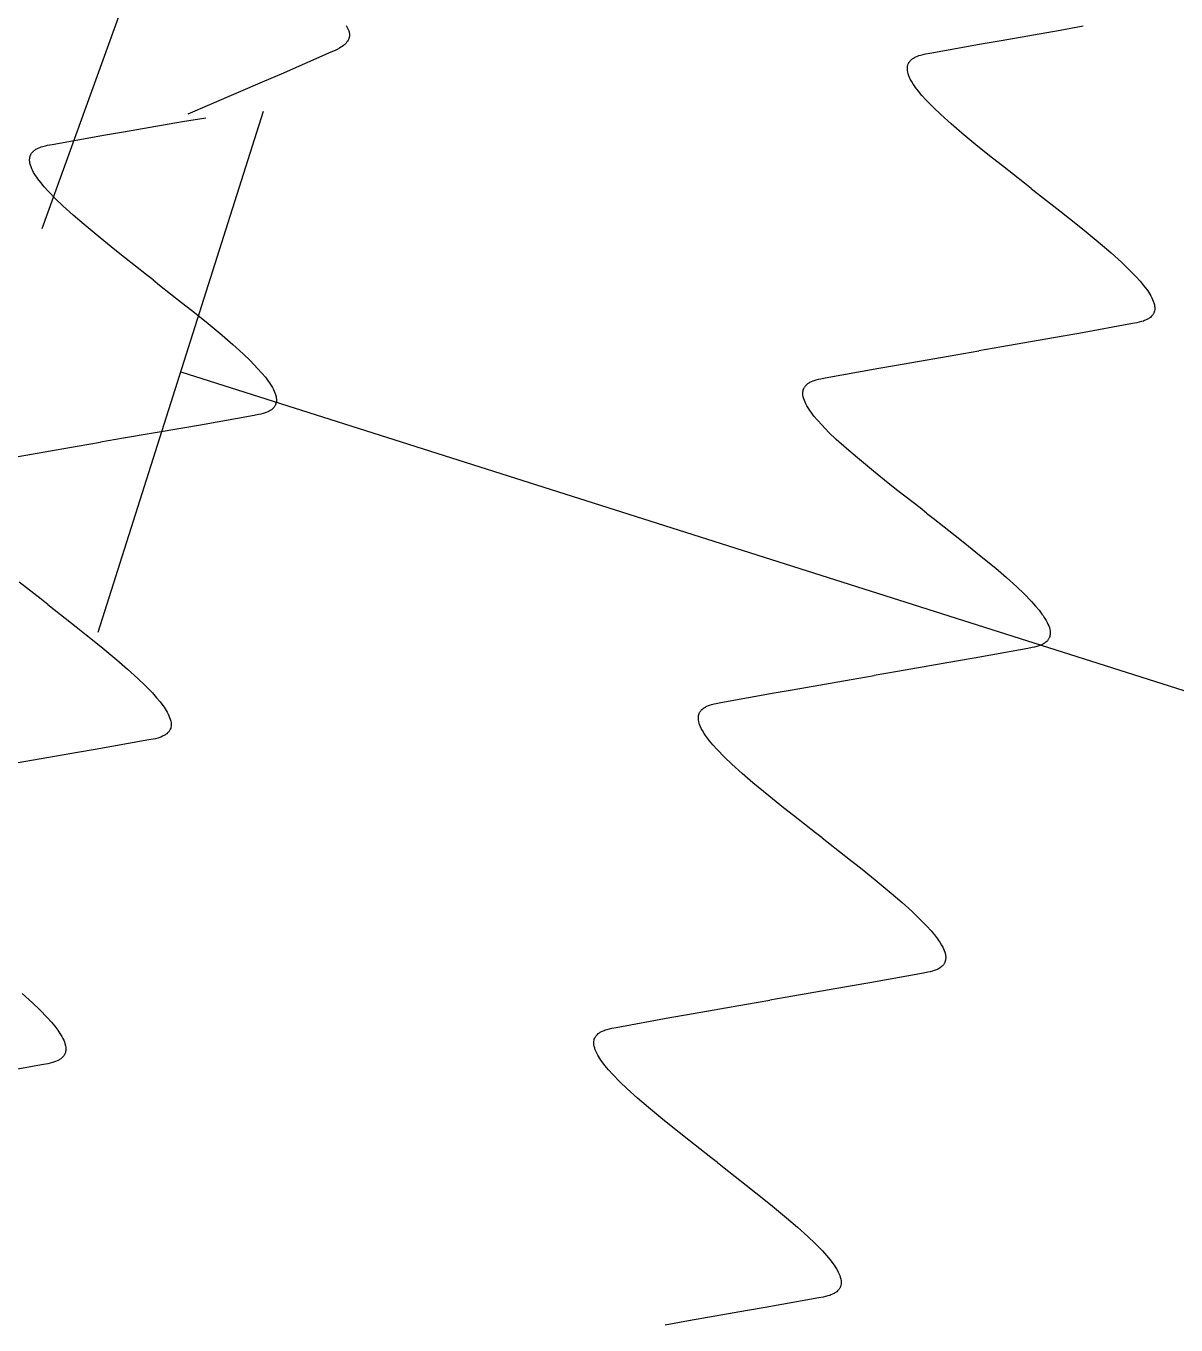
# Model space of a CAD drawing. Extents: x 10098 to 11902, y 8648 to 10202.
# Drawn here: x 11268.77 to 11270.874, y 9094.042 to 9096.418 of the extents above; entities that cross this region are included whole.
import ezdxf

# ---------------------------------------------------------------- set-up
doc = ezdxf.new("R2010")
doc.units = 0
doc.layers.add('49_Проекты', color=7, linetype='Continuous')

msp = doc.modelspace()

# ---------------------------------------------------------------- linework, layer by layer
at = {"layer": '49_Проекты', "color": 8, "linetype": 'Continuous', "lineweight": 30}
for p, q in [((11270.0002, 9099.369), (11268.7989, 9096.0464)), ((11269.3557, 9096.4187), (11269.3575, 9096.4159)), ((11269.3575, 9096.4159), (11269.3593, 9096.4124)), ((11269.3593, 9096.4124), (11269.3603, 9096.4101)), ((11269.3603, 9096.4101), (11269.3608, 9096.4086)), ((11269.3608, 9096.4086), (11269.3613, 9096.4071)), ((11269.3613, 9096.4071), (11269.3616, 9096.4054)), ((11270.5543, 9096.3914), (11270.6625, 9096.4103)), ((11270.6625, 9096.4103), (11270.7048, 9096.4177)), ((11269.3522, 9096.383), (11269.3511, 9096.3821)), ((11269.3534, 9096.384), (11269.3522, 9096.383)), ((11269.3547, 9096.3852), (11269.3534, 9096.384)), ((11269.3557, 9096.3863), (11269.3547, 9096.3852)), ((11269.3565, 9096.3872), (11269.3557, 9096.3863)), ((11269.3574, 9096.3884), (11269.3565, 9096.3872)), ((11269.3587, 9096.3901), (11269.3574, 9096.3884)), ((11269.3595, 9096.3916), (11269.3587, 9096.3901)), ((11269.3602, 9096.393), (11269.3595, 9096.3916)), ((11269.3607, 9096.3941), (11269.3602, 9096.393)), ((11269.3611, 9096.3952), (11269.3607, 9096.3941)), ((11269.3614, 9096.3962), (11269.3611, 9096.3952)), ((11269.3617, 9096.3974), (11269.3614, 9096.3962)), ((11269.3616, 9096.4054), (11269.3619, 9096.4041)), ((11269.3618, 9096.3982), (11269.3617, 9096.3974)), ((11269.362, 9096.4002), (11269.3618, 9096.3982)), ((11269.3619, 9096.4041), (11269.362, 9096.402)), ((11269.362, 9096.402), (11269.362, 9096.4002)), ((11270.4238, 9096.368), (11270.5218, 9096.3859)), ((11270.5218, 9096.3859), (11270.5543, 9096.3914)), ((11269.3281, 9096.3697), (11269.2369, 9096.3297)), ((11269.3356, 9096.373), (11269.3281, 9096.3697)), ((11269.3394, 9096.3749), (11269.3356, 9096.373)), ((11269.3435, 9096.377), (11269.3394, 9096.3749)), ((11269.3465, 9096.3789), (11269.3435, 9096.377)), ((11269.3484, 9096.3801), (11269.3465, 9096.3789)), ((11269.3511, 9096.3821), (11269.3484, 9096.3801)), ((11270.3944, 9096.3591), (11270.3959, 9096.36)), ((11270.3959, 9096.36), (11270.3973, 9096.3607)), ((11270.3973, 9096.3607), (11270.3986, 9096.3614)), ((11270.3986, 9096.3614), (11270.4016, 9096.3626)), ((11270.4016, 9096.3626), (11270.4037, 9096.3634)), ((11270.4037, 9096.3634), (11270.4071, 9096.3645)), ((11270.4071, 9096.3645), (11270.4116, 9096.3657)), ((11270.4116, 9096.3657), (11270.4158, 9096.3665)), ((11270.4158, 9096.3665), (11270.4238, 9096.368)), ((11270.3829, 9096.3411), (11270.383, 9096.3425)), ((11270.3829, 9096.3394), (11270.3829, 9096.3411)), ((11270.3829, 9096.3378), (11270.3829, 9096.3394)), ((11270.3832, 9096.3362), (11270.3829, 9096.3378)), ((11270.383, 9096.3425), (11270.3833, 9096.3445)), ((11270.3836, 9096.3337), (11270.3832, 9096.3362)), ((11270.3833, 9096.3445), (11270.3838, 9096.3463)), ((11270.3838, 9096.3463), (11270.3844, 9096.3482)), ((11270.3844, 9096.3482), (11270.3847, 9096.3489)), ((11270.3847, 9096.3489), (11270.3853, 9096.35)), ((11270.3853, 9096.35), (11270.3858, 9096.3509)), ((11270.3858, 9096.3509), (11270.3865, 9096.3519)), ((11270.3865, 9096.3519), (11270.3872, 9096.3529)), ((11270.3872, 9096.3529), (11270.3882, 9096.3541)), ((11270.3882, 9096.3541), (11270.3894, 9096.3553)), ((11270.3894, 9096.3553), (11270.391, 9096.3567)), ((11270.391, 9096.3567), (11270.3922, 9096.3576)), ((11270.3922, 9096.3576), (11270.3931, 9096.3583)), ((11270.3931, 9096.3583), (11270.3944, 9096.3591)), ((11269.2065, 9096.3168), (11269.1057, 9096.2734)), ((11269.2369, 9096.3297), (11269.2065, 9096.3168)), ((11270.3845, 9096.3299), (11270.3836, 9096.3337)), ((11270.3856, 9096.3268), (11270.3845, 9096.3299)), ((11270.3869, 9096.3236), (11270.3856, 9096.3268)), ((11270.3883, 9096.3207), (11270.3869, 9096.3236)), ((11270.3903, 9096.317), (11270.3883, 9096.3207)), ((11270.3937, 9096.3114), (11270.3903, 9096.317)), ((11270.3958, 9096.3082), (11270.3937, 9096.3114)), ((11270.398, 9096.3052), (11270.3958, 9096.3082)), ((11270.4033, 9096.2983), (11270.398, 9096.3052)), ((11270.4096, 9096.2907), (11270.4033, 9096.2983)), ((11270.4174, 9096.2821), (11270.4096, 9096.2907)), ((11269.1057, 9096.2734), (11269.0662, 9096.2564)), ((11270.4306, 9096.2684), (11270.4174, 9096.2821)), ((11270.444, 9096.2556), (11270.4306, 9096.2684)), ((11268.902, 9095.3089), (11269.2049, 9096.262)), ((11268.9483, 9096.224), (11269.0566, 9096.2427)), ((11269.0566, 9096.2427), (11269.0989, 9096.2499)), ((11270.4629, 9096.2386), (11270.444, 9096.2556)), ((11268.8178, 9096.201), (11268.9158, 9096.2186)), ((11268.9158, 9096.2186), (11268.9483, 9096.224)), ((11270.4826, 9096.2217), (11270.4629, 9096.2386)), ((11270.5121, 9096.1973), (11270.4826, 9096.2217)), ((11268.7883, 9096.1921), (11268.7899, 9096.193)), ((11268.7899, 9096.193), (11268.7912, 9096.1937)), ((11268.7912, 9096.1937), (11268.7925, 9096.1943)), ((11268.7925, 9096.1943), (11268.7956, 9096.1956)), ((11268.7956, 9096.1956), (11268.7977, 9096.1964)), ((11268.7977, 9096.1964), (11268.8011, 9096.1975)), ((11268.8011, 9096.1975), (11268.8056, 9096.1986)), ((11268.8056, 9096.1986), (11268.8097, 9096.1995)), ((11268.8097, 9096.1995), (11268.8178, 9096.201)), ((11270.5389, 9096.1758), (11270.5121, 9096.1973)), ((11268.7768, 9096.1741), (11268.7769, 9096.1755)), ((11268.7768, 9096.1724), (11268.7768, 9096.1741)), ((11268.7768, 9096.1708), (11268.7768, 9096.1724)), ((11268.777, 9096.1692), (11268.7768, 9096.1708)), ((11268.7769, 9096.1755), (11268.7772, 9096.1775)), ((11268.7774, 9096.1667), (11268.777, 9096.1692)), ((11268.7772, 9096.1775), (11268.7777, 9096.1793)), ((11268.7777, 9096.1793), (11268.7784, 9096.1812)), ((11268.7784, 9096.1812), (11268.7787, 9096.1819)), ((11268.7787, 9096.1819), (11268.7792, 9096.183)), ((11268.7792, 9096.183), (11268.7798, 9096.1839)), ((11268.7798, 9096.1839), (11268.7804, 9096.1849)), ((11268.7804, 9096.1849), (11268.7811, 9096.1859)), ((11268.7811, 9096.1859), (11268.7821, 9096.1871)), ((11268.7821, 9096.1871), (11268.7833, 9096.1883)), ((11268.7833, 9096.1883), (11268.7849, 9096.1897)), ((11268.7849, 9096.1897), (11268.7861, 9096.1906)), ((11268.7861, 9096.1906), (11268.7871, 9096.1913)), ((11268.7871, 9096.1913), (11268.7883, 9096.1921)), ((11270.5569, 9096.1616), (11270.5389, 9096.1758)), ((11268.7784, 9096.163), (11268.7774, 9096.1667)), ((11268.7795, 9096.1598), (11268.7784, 9096.163)), ((11268.7808, 9096.1566), (11268.7795, 9096.1598)), ((11268.7822, 9096.1538), (11268.7808, 9096.1566)), ((11268.7841, 9096.15), (11268.7822, 9096.1538)), ((11268.7876, 9096.1444), (11268.7841, 9096.15)), ((11270.5972, 9096.1301), (11270.5569, 9096.1616)), ((11268.7897, 9096.1412), (11268.7876, 9096.1444)), ((11268.7918, 9096.1382), (11268.7897, 9096.1412)), ((11268.7971, 9096.1313), (11268.7918, 9096.1382)), ((11268.8034, 9096.1237), (11268.7971, 9096.1313)), ((11268.8112, 9096.115), (11268.8034, 9096.1237)), ((11270.6092, 9096.1207), (11270.5972, 9096.1301)), ((11268.8243, 9096.1013), (11268.8112, 9096.115)), ((11268.8377, 9096.0885), (11268.8243, 9096.1013)), ((11270.6092, 9096.1207), (11270.6212, 9096.1113)), ((11270.6212, 9096.1113), (11270.6616, 9096.0798)), ((11268.8565, 9096.0715), (11268.8377, 9096.0885)), ((11270.6616, 9096.0798), (11270.6795, 9096.0656)), ((11268.8763, 9096.0544), (11268.8565, 9096.0715)), ((11268.9056, 9096.03), (11268.8763, 9096.0544)), ((11270.6795, 9096.0656), (11270.7064, 9096.0441)), ((11268.9325, 9096.0084), (11268.9056, 9096.03)), ((11270.7064, 9096.0441), (11270.7358, 9096.0197)), ((11268.9503, 9095.9942), (11268.9325, 9096.0084)), ((11270.7358, 9096.0197), (11270.7556, 9096.0027)), ((11268.9906, 9095.9626), (11268.9503, 9095.9942)), ((11270.7556, 9096.0027), (11270.7744, 9095.9858)), ((11270.7744, 9095.9858), (11270.7878, 9095.973)), ((11269.0026, 9095.9532), (11268.9906, 9095.9626)), ((11270.7878, 9095.973), (11270.801, 9095.9593)), ((11270.801, 9095.9593), (11270.8088, 9095.9507)), ((11269.0026, 9095.9532), (11269.0146, 9095.9438)), ((11269.0146, 9095.9438), (11269.0548, 9095.9121)), ((11270.8088, 9095.9507), (11270.8152, 9095.9431)), ((11270.8152, 9095.9431), (11270.8204, 9095.9361)), ((11270.8204, 9095.9361), (11270.8226, 9095.9331)), ((11270.8226, 9095.9331), (11270.8247, 9095.93)), ((11269.0548, 9095.9121), (11269.0727, 9095.8979)), ((11270.8247, 9095.93), (11270.8282, 9095.9244)), ((11270.8282, 9095.9244), (11270.8301, 9095.9206)), ((11270.8301, 9095.9206), (11270.8315, 9095.9177)), ((11270.8315, 9095.9177), (11270.8328, 9095.9145)), ((11270.8328, 9095.9145), (11270.8339, 9095.9114)), ((11270.8339, 9095.9114), (11270.8349, 9095.9077)), ((11269.0727, 9095.8979), (11269.0996, 9095.8763)), ((11270.8275, 9095.8847), (11270.8263, 9095.8838)), ((11270.8291, 9095.8861), (11270.8275, 9095.8847)), ((11270.8302, 9095.8873), (11270.8291, 9095.8861)), ((11270.8312, 9095.8885), (11270.8302, 9095.8873)), ((11270.832, 9095.8895), (11270.8312, 9095.8885)), ((11270.8326, 9095.8905), (11270.832, 9095.8895)), ((11270.8332, 9095.8914), (11270.8326, 9095.8905)), ((11270.8337, 9095.8925), (11270.8332, 9095.8914)), ((11270.834, 9095.8932), (11270.8337, 9095.8925)), ((11270.8347, 9095.8951), (11270.834, 9095.8932)), ((11270.8351, 9095.8969), (11270.8347, 9095.8951)), ((11270.8349, 9095.9077), (11270.8353, 9095.9052)), ((11270.8354, 9095.8989), (11270.8351, 9095.8969)), ((11270.8353, 9095.9052), (11270.8355, 9095.9036)), ((11270.8355, 9095.9003), (11270.8354, 9095.8989)), ((11270.8355, 9095.9036), (11270.8355, 9095.902)), ((11270.8355, 9095.902), (11270.8355, 9095.9003)), ((11269.0996, 9095.8763), (11269.1289, 9095.8519)), ((11270.7946, 9095.8734), (11270.6966, 9095.8555)), ((11270.8027, 9095.8748), (11270.7946, 9095.8734)), ((11270.8068, 9095.8757), (11270.8027, 9095.8748)), ((11270.8113, 9095.8769), (11270.8068, 9095.8757)), ((11270.8147, 9095.878), (11270.8113, 9095.8769)), ((11270.8168, 9095.8788), (11270.8147, 9095.878)), ((11270.8199, 9095.88), (11270.8168, 9095.8788)), ((11270.8211, 9095.8807), (11270.8199, 9095.88)), ((11270.8225, 9095.8814), (11270.8211, 9095.8807)), ((11270.824, 9095.8823), (11270.8225, 9095.8814)), ((11270.8253, 9095.8831), (11270.824, 9095.8823)), ((11270.8263, 9095.8838), (11270.8253, 9095.8831)), ((11269.1289, 9095.8519), (11269.1487, 9095.8349)), ((11270.6641, 9095.85), (11270.5559, 9095.8311)), ((11270.6966, 9095.8555), (11270.6641, 9095.85)), ((11269.1487, 9095.8349), (11269.1675, 9095.8179)), ((11269.1675, 9095.8179), (11269.1809, 9095.805)), ((11270.3631, 9095.7974), (11270.4713, 9095.8163)), ((11270.4713, 9095.8163), (11270.5136, 9095.8237)), ((11270.5559, 9095.8311), (11270.5136, 9095.8237)), ((11269.1809, 9095.805), (11269.194, 9095.7913)), ((11269.194, 9095.7913), (11269.2018, 9095.7827)), ((11270.2326, 9095.7741), (11270.3305, 9095.7919)), ((11270.3305, 9095.7919), (11270.3631, 9095.7974)), ((11269.0534, 9095.7854), (11272.4206, 9094.7153)), ((11269.2018, 9095.7827), (11269.2081, 9095.7751)), ((11269.2081, 9095.7751), (11269.2134, 9095.7681)), ((11269.2134, 9095.7681), (11269.2155, 9095.7651)), ((11270.2031, 9095.7651), (11270.2047, 9095.766)), ((11270.2047, 9095.766), (11270.206, 9095.7668)), ((11270.206, 9095.7668), (11270.2073, 9095.7674)), ((11270.2073, 9095.7674), (11270.2104, 9095.7687)), ((11270.2104, 9095.7687), (11270.2125, 9095.7694)), ((11270.2125, 9095.7694), (11270.2159, 9095.7705)), ((11270.2159, 9095.7705), (11270.2204, 9095.7717)), ((11270.2204, 9095.7717), (11270.2245, 9095.7726)), ((11270.2245, 9095.7726), (11270.2326, 9095.7741)), ((11269.2155, 9095.7651), (11269.2176, 9095.762)), ((11269.2176, 9095.762), (11269.2211, 9095.7563)), ((11269.2211, 9095.7563), (11269.223, 9095.7526)), ((11269.223, 9095.7526), (11269.2244, 9095.7497)), ((11269.2244, 9095.7497), (11269.2257, 9095.7465)), ((11269.2257, 9095.7465), (11269.2268, 9095.7434)), ((11269.2268, 9095.7434), (11269.2278, 9095.7396)), ((11270.1916, 9095.7454), (11270.1917, 9095.7471)), ((11270.1917, 9095.7438), (11270.1916, 9095.7454)), ((11270.1917, 9095.7485), (11270.1921, 9095.7506)), ((11270.1917, 9095.7471), (11270.1917, 9095.7485)), ((11270.1919, 9095.7422), (11270.1917, 9095.7438)), ((11270.1923, 9095.7397), (11270.1919, 9095.7422)), ((11270.1921, 9095.7506), (11270.1925, 9095.7523)), ((11270.1925, 9095.7523), (11270.1932, 9095.7542)), ((11270.1932, 9095.7542), (11270.1935, 9095.7549)), ((11270.1935, 9095.7549), (11270.194, 9095.756)), ((11270.194, 9095.756), (11270.1946, 9095.7569)), ((11270.1946, 9095.7569), (11270.1952, 9095.7579)), ((11270.1952, 9095.7579), (11270.196, 9095.7589)), ((11270.196, 9095.7589), (11270.1969, 9095.7601)), ((11270.1969, 9095.7601), (11270.1981, 9095.7613)), ((11270.1981, 9095.7613), (11270.1997, 9095.7627)), ((11270.1997, 9095.7627), (11270.2009, 9095.7637)), ((11270.2009, 9095.7637), (11270.2019, 9095.7643)), ((11270.2019, 9095.7643), (11270.2031, 9095.7651)), ((11269.2219, 9095.7181), (11269.2203, 9095.7167)), ((11269.2231, 9095.7193), (11269.2219, 9095.7181)), ((11269.224, 9095.7205), (11269.2231, 9095.7193)), ((11269.2248, 9095.7215), (11269.224, 9095.7205)), ((11269.2254, 9095.7225), (11269.2248, 9095.7215)), ((11269.226, 9095.7234), (11269.2254, 9095.7225)), ((11269.2265, 9095.7245), (11269.226, 9095.7234)), ((11269.2268, 9095.7252), (11269.2265, 9095.7245)), ((11269.2275, 9095.7271), (11269.2268, 9095.7252)), ((11269.228, 9095.7288), (11269.2275, 9095.7271)), ((11269.2278, 9095.7396), (11269.2282, 9095.7372)), ((11269.2283, 9095.7309), (11269.228, 9095.7288)), ((11269.2282, 9095.7372), (11269.2284, 9095.7356)), ((11269.2284, 9095.7322), (11269.2283, 9095.7309)), ((11269.2284, 9095.7356), (11269.2284, 9095.7339)), ((11269.2284, 9095.7339), (11269.2284, 9095.7322)), ((11270.1933, 9095.736), (11270.1923, 9095.7397)), ((11270.1944, 9095.7329), (11270.1933, 9095.736)), ((11270.1957, 9095.7297), (11270.1944, 9095.7329)), ((11270.1971, 9095.7268), (11270.1957, 9095.7297)), ((11270.199, 9095.7231), (11270.1971, 9095.7268)), ((11270.2025, 9095.7174), (11270.199, 9095.7231)), ((11269.1874, 9095.7054), (11269.0894, 9095.6878)), ((11269.1955, 9095.7069), (11269.1874, 9095.7054)), ((11269.1996, 9095.7077), (11269.1955, 9095.7069)), ((11269.2041, 9095.7089), (11269.1996, 9095.7077)), ((11269.2075, 9095.71), (11269.2041, 9095.7089)), ((11269.2096, 9095.7108), (11269.2075, 9095.71)), ((11269.2127, 9095.712), (11269.2096, 9095.7108)), ((11269.214, 9095.7126), (11269.2127, 9095.712)), ((11269.2153, 9095.7134), (11269.214, 9095.7126)), ((11269.2169, 9095.7143), (11269.2153, 9095.7134)), ((11269.2181, 9095.7151), (11269.2169, 9095.7143)), ((11269.2191, 9095.7157), (11269.2181, 9095.7151)), ((11269.2203, 9095.7167), (11269.2191, 9095.7157)), ((11270.2046, 9095.7143), (11270.2025, 9095.7174)), ((11270.2067, 9095.7113), (11270.2046, 9095.7143)), ((11270.212, 9095.7043), (11270.2067, 9095.7113)), ((11270.2183, 9095.6967), (11270.212, 9095.7043)), ((11270.2262, 9095.6881), (11270.2183, 9095.6967)), ((11269.0569, 9095.6824), (11268.9486, 9095.6637)), ((11269.0894, 9095.6878), (11269.0569, 9095.6824)), ((11270.2393, 9095.6744), (11270.2262, 9095.6881)), ((11270.2528, 9095.6616), (11270.2393, 9095.6744)), ((11268.7557, 9095.6305), (11268.8639, 9095.6492)), ((11268.8639, 9095.6492), (11268.9063, 9095.6564)), ((11268.9486, 9095.6637), (11268.9063, 9095.6564)), ((11270.2716, 9095.6447), (11270.2528, 9095.6616)), ((11270.2914, 9095.6277), (11270.2716, 9095.6447)), ((11270.3208, 9095.6033), (11270.2914, 9095.6277)), ((11270.3477, 9095.5818), (11270.3208, 9095.6033)), ((11270.3656, 9095.5676), (11270.3477, 9095.5818)), ((11270.406, 9095.5361), (11270.3656, 9095.5676)), ((11270.418, 9095.5267), (11270.406, 9095.5361)), ((11270.418, 9095.5267), (11270.43, 9095.5174)), ((11270.43, 9095.5174), (11270.4703, 9095.4858)), ((11270.4703, 9095.4858), (11270.4882, 9095.4716)), ((11270.4882, 9095.4716), (11270.5151, 9095.4501)), ((11270.5151, 9095.4501), (11270.5445, 9095.4258)), ((11270.5445, 9095.4258), (11270.5643, 9095.4088)), ((11268.798, 9095.3691), (11268.7577, 9095.4007)), ((11270.5643, 9095.4088), (11270.5832, 9095.3918)), ((11270.5832, 9095.3918), (11270.5966, 9095.379)), ((11268.8099, 9095.3597), (11268.798, 9095.3691)), ((11270.5966, 9095.379), (11270.6098, 9095.3653)), ((11270.6098, 9095.3653), (11270.6176, 9095.3567)), ((11268.8099, 9095.3597), (11268.8219, 9095.3503)), ((11268.8219, 9095.3503), (11268.8622, 9095.3186)), ((11270.6176, 9095.3567), (11270.6239, 9095.3491)), ((11270.6239, 9095.3491), (11270.6292, 9095.3422)), ((11270.6292, 9095.3422), (11270.6314, 9095.3392)), ((11270.6314, 9095.3392), (11270.6334, 9095.336)), ((11268.8622, 9095.3186), (11268.8801, 9095.3044)), ((11270.6334, 9095.336), (11270.6369, 9095.3304)), ((11270.6369, 9095.3304), (11270.6388, 9095.3267)), ((11270.6388, 9095.3267), (11270.6402, 9095.3238)), ((11270.6402, 9095.3238), (11270.6415, 9095.3206)), ((11270.6415, 9095.3206), (11270.6427, 9095.3175)), ((11270.6427, 9095.3175), (11270.6436, 9095.3137)), ((11268.8801, 9095.3044), (11268.9069, 9095.2828)), ((11270.6362, 9095.2907), (11270.635, 9095.2898)), ((11270.6378, 9095.2922), (11270.6362, 9095.2907)), ((11270.639, 9095.2934), (11270.6378, 9095.2922)), ((11270.64, 9095.2945), (11270.639, 9095.2934)), ((11270.6407, 9095.2955), (11270.64, 9095.2945)), ((11270.6414, 9095.2965), (11270.6407, 9095.2955)), ((11270.6419, 9095.2974), (11270.6414, 9095.2965)), ((11270.6424, 9095.2985), (11270.6419, 9095.2974)), ((11270.6427, 9095.2992), (11270.6424, 9095.2985)), ((11270.6434, 9095.3011), (11270.6427, 9095.2992)), ((11270.6438, 9095.3029), (11270.6434, 9095.3011)), ((11270.6436, 9095.3137), (11270.644, 9095.3112)), ((11270.6442, 9095.305), (11270.6438, 9095.3029)), ((11270.644, 9095.3112), (11270.6442, 9095.3096)), ((11270.6442, 9095.3096), (11270.6443, 9095.308)), ((11270.6443, 9095.308), (11270.6442, 9095.3063)), ((11270.6442, 9095.3063), (11270.6442, 9095.305)), ((11268.9069, 9095.2828), (11268.9363, 9095.2584)), ((11270.6033, 9095.2794), (11270.5054, 9095.2615)), ((11270.6114, 9095.2809), (11270.6033, 9095.2794)), ((11270.6156, 9095.2817), (11270.6114, 9095.2809)), ((11270.62, 9095.2829), (11270.6156, 9095.2817)), ((11270.6234, 9095.284), (11270.62, 9095.2829)), ((11270.6256, 9095.2848), (11270.6234, 9095.284)), ((11270.6286, 9095.2861), (11270.6256, 9095.2848)), ((11270.6299, 9095.2867), (11270.6286, 9095.2861)), ((11270.6313, 9095.2874), (11270.6299, 9095.2867)), ((11270.6328, 9095.2883), (11270.6313, 9095.2874)), ((11270.6341, 9095.2891), (11270.6328, 9095.2883)), ((11270.635, 9095.2898), (11270.6341, 9095.2891)), ((11268.9363, 9095.2584), (11268.956, 9095.2414)), ((11270.4729, 9095.256), (11270.3647, 9095.2371)), ((11270.5054, 9095.2615), (11270.4729, 9095.256)), ((11268.956, 9095.2414), (11268.9748, 9095.2244)), ((11268.9748, 9095.2244), (11268.9882, 9095.2115)), ((11270.1718, 9095.2034), (11270.28, 9095.2224)), ((11270.28, 9095.2224), (11270.3223, 9095.2297)), ((11270.3647, 9095.2371), (11270.3223, 9095.2298)), ((11268.9882, 9095.2115), (11269.0014, 9095.1978)), ((11269.0014, 9095.1978), (11269.0092, 9095.1892)), ((11270.0413, 9095.1801), (11270.1393, 9095.198)), ((11270.1393, 9095.198), (11270.1718, 9095.2034)), ((11269.0092, 9095.1892), (11269.0155, 9095.1816)), ((11269.0155, 9095.1816), (11269.0207, 9095.1746)), ((11269.0207, 9095.1746), (11269.0229, 9095.1716)), ((11269.0229, 9095.1716), (11269.025, 9095.1685)), ((11270.0119, 9095.1712), (11270.0134, 9095.1721)), ((11270.0134, 9095.1721), (11270.0148, 9095.1728)), ((11270.0148, 9095.1728), (11270.0161, 9095.1734)), ((11270.0161, 9095.1734), (11270.0191, 9095.1747)), ((11270.0191, 9095.1747), (11270.0212, 9095.1755)), ((11270.0212, 9095.1755), (11270.0246, 9095.1766)), ((11270.0246, 9095.1766), (11270.0291, 9095.1777)), ((11270.0291, 9095.1777), (11270.0333, 9095.1786)), ((11270.0333, 9095.1786), (11270.0413, 9095.1801)), ((11269.025, 9095.1685), (11269.0284, 9095.1628)), ((11269.0284, 9095.1628), (11269.0304, 9095.1591)), ((11269.0304, 9095.1591), (11269.0317, 9095.1562)), ((11269.0317, 9095.1562), (11269.033, 9095.153)), ((11269.033, 9095.153), (11269.0341, 9095.1499)), ((11269.0341, 9095.1499), (11269.0351, 9095.1461)), ((11270.0004, 9095.1532), (11270.0005, 9095.1545)), ((11270.0004, 9095.1515), (11270.0004, 9095.1532)), ((11270.0004, 9095.1498), (11270.0004, 9095.1515)), ((11270.0006, 9095.1482), (11270.0004, 9095.1498)), ((11270.0005, 9095.1545), (11270.0008, 9095.1566)), ((11270.0011, 9095.1458), (11270.0006, 9095.1482)), ((11270.0008, 9095.1566), (11270.0013, 9095.1584)), ((11270.0013, 9095.1584), (11270.0019, 9095.1602)), ((11270.0019, 9095.1602), (11270.0022, 9095.161)), ((11270.0022, 9095.161), (11270.0028, 9095.162)), ((11270.0028, 9095.162), (11270.0033, 9095.1629)), ((11270.0033, 9095.1629), (11270.004, 9095.1639)), ((11270.004, 9095.1639), (11270.0047, 9095.1649)), ((11270.0047, 9095.1649), (11270.0057, 9095.1661)), ((11270.0057, 9095.1661), (11270.0068, 9095.1673)), ((11270.0068, 9095.1673), (11270.0085, 9095.1687)), ((11270.0085, 9095.1687), (11270.0097, 9095.1697)), ((11270.0097, 9095.1697), (11270.0106, 9095.1703)), ((11270.0106, 9095.1703), (11270.0119, 9095.1712)), ((11269.0293, 9095.1246), (11269.0276, 9095.1232)), ((11269.0304, 9095.1258), (11269.0293, 9095.1246)), ((11269.0314, 9095.127), (11269.0304, 9095.1258)), ((11269.0322, 9095.128), (11269.0314, 9095.127)), ((11269.0328, 9095.129), (11269.0322, 9095.128)), ((11269.0334, 9095.1299), (11269.0328, 9095.129)), ((11269.0339, 9095.1309), (11269.0334, 9095.1299)), ((11269.0342, 9095.1316), (11269.0339, 9095.1309)), ((11269.0349, 9095.1335), (11269.0342, 9095.1316)), ((11269.0353, 9095.1353), (11269.0349, 9095.1335)), ((11269.0351, 9095.1461), (11269.0355, 9095.1436)), ((11269.0356, 9095.1374), (11269.0353, 9095.1353)), ((11269.0355, 9095.1436), (11269.0357, 9095.142)), ((11269.0357, 9095.1387), (11269.0356, 9095.1374)), ((11269.0357, 9095.142), (11269.0358, 9095.1404)), ((11269.0358, 9095.1404), (11269.0357, 9095.1387)), ((11270.002, 9095.142), (11270.0011, 9095.1458)), ((11270.0031, 9095.1389), (11270.002, 9095.142)), ((11270.0044, 9095.1357), (11270.0031, 9095.1389)), ((11270.0058, 9095.1328), (11270.0044, 9095.1357)), ((11270.0078, 9095.1291), (11270.0058, 9095.1328)), ((11270.0112, 9095.1234), (11270.0078, 9095.1291)), ((11268.9947, 9095.1119), (11268.8967, 9095.0942)), ((11269.0028, 9095.1134), (11268.9947, 9095.1119)), ((11269.007, 9095.1142), (11269.0028, 9095.1134)), ((11269.0115, 9095.1154), (11269.007, 9095.1142)), ((11269.0148, 9095.1165), (11269.0115, 9095.1154)), ((11269.017, 9095.1172), (11269.0148, 9095.1165)), ((11269.02, 9095.1185), (11269.017, 9095.1172)), ((11269.0213, 9095.1191), (11269.02, 9095.1185)), ((11269.0227, 9095.1198), (11269.0213, 9095.1191)), ((11269.0242, 9095.1207), (11269.0227, 9095.1198)), ((11269.0255, 9095.1216), (11269.0242, 9095.1207)), ((11269.0264, 9095.1222), (11269.0255, 9095.1216)), ((11269.0276, 9095.1232), (11269.0264, 9095.1222)), ((11270.0133, 9095.1203), (11270.0112, 9095.1234)), ((11270.0155, 9095.1173), (11270.0133, 9095.1203)), ((11270.0208, 9095.1103), (11270.0155, 9095.1173)), ((11270.0271, 9095.1028), (11270.0208, 9095.1103)), ((11270.0349, 9095.0941), (11270.0271, 9095.1028)), ((11268.8642, 9095.0889), (11268.756, 9095.0702)), ((11268.8967, 9095.0942), (11268.8642, 9095.0889)), ((11270.0481, 9095.0805), (11270.0349, 9095.0941)), ((11270.0615, 9095.0676), (11270.0481, 9095.0805)), ((11270.0804, 9095.0507), (11270.0615, 9095.0676)), ((11270.1001, 9095.0337), (11270.0804, 9095.0507)), ((11270.1296, 9095.0094), (11270.1001, 9095.0337)), ((11270.1564, 9094.9878), (11270.1296, 9095.0094)), ((11270.1744, 9094.9737), (11270.1564, 9094.9878)), ((11270.2147, 9094.9421), (11270.1744, 9094.9737)), ((11270.2267, 9094.9328), (11270.2147, 9094.9421)), ((11270.2267, 9094.9328), (11270.2387, 9094.9234)), ((11270.2387, 9094.9234), (11270.2791, 9094.8918)), ((11270.2791, 9094.8918), (11270.297, 9094.8777)), ((11270.297, 9094.8777), (11270.3239, 9094.8561)), ((11270.3239, 9094.8561), (11270.3533, 9094.8318)), ((11270.3533, 9094.8318), (11270.3731, 9094.8148)), ((11270.3731, 9094.8148), (11270.3919, 9094.7979)), ((11270.3919, 9094.7979), (11270.4053, 9094.785)), ((11270.4053, 9094.785), (11270.4185, 9094.7714)), ((11270.4185, 9094.7714), (11270.4263, 9094.7627)), ((11270.4263, 9094.7627), (11270.4327, 9094.7552)), ((11270.4327, 9094.7552), (11270.4379, 9094.7482)), ((11270.4379, 9094.7482), (11270.4401, 9094.7452)), ((11270.4401, 9094.7452), (11270.4422, 9094.7421)), ((11270.4422, 9094.7421), (11270.4456, 9094.7364)), ((11270.4456, 9094.7364), (11270.4476, 9094.7327)), ((11270.4476, 9094.7327), (11270.449, 9094.7298)), ((11270.449, 9094.7298), (11270.4503, 9094.7266)), ((11270.4503, 9094.7266), (11270.4514, 9094.7235)), ((11270.4514, 9094.7235), (11270.4524, 9094.7197)), ((11270.445, 9094.6968), (11270.4438, 9094.6958)), ((11270.4466, 9094.6982), (11270.445, 9094.6968)), ((11270.4477, 9094.6994), (11270.4466, 9094.6982)), ((11270.4487, 9094.7006), (11270.4477, 9094.6994)), ((11270.4495, 9094.7016), (11270.4487, 9094.7006)), ((11270.4501, 9094.7026), (11270.4495, 9094.7016)), ((11270.4507, 9094.7035), (11270.4501, 9094.7026)), ((11270.4512, 9094.7046), (11270.4507, 9094.7035)), ((11270.4515, 9094.7053), (11270.4512, 9094.7046)), ((11270.4522, 9094.7072), (11270.4515, 9094.7053)), ((11270.4526, 9094.7089), (11270.4522, 9094.7072)), ((11270.4524, 9094.7197), (11270.4528, 9094.7173)), ((11270.4529, 9094.711), (11270.4526, 9094.7089)), ((11270.4528, 9094.7173), (11270.453, 9094.7157)), ((11270.453, 9094.7123), (11270.4529, 9094.711)), ((11270.453, 9094.7157), (11270.453, 9094.714)), ((11270.453, 9094.714), (11270.453, 9094.7123)), ((11270.4121, 9094.6854), (11270.3141, 9094.6675)), ((11270.4202, 9094.6869), (11270.4121, 9094.6854)), ((11270.4243, 9094.6878), (11270.4202, 9094.6869)), ((11270.4288, 9094.6889), (11270.4243, 9094.6878)), ((11270.4322, 9094.69), (11270.4288, 9094.6889)), ((11270.4343, 9094.6908), (11270.4322, 9094.69)), ((11270.4374, 9094.6921), (11270.4343, 9094.6908)), ((11270.4386, 9094.6927), (11270.4374, 9094.6921)), ((11270.44, 9094.6934), (11270.4386, 9094.6927)), ((11270.4415, 9094.6943), (11270.44, 9094.6934)), ((11270.4428, 9094.6952), (11270.4415, 9094.6943)), ((11270.4438, 9094.6958), (11270.4428, 9094.6952)), ((11270.2816, 9094.6621), (11270.1734, 9094.6431)), ((11270.3141, 9094.6675), (11270.2816, 9094.6621)), ((11268.7634, 9094.6479), (11268.7822, 9094.6309)), ((11268.7822, 9094.6309), (11268.7956, 9094.618)), ((11269.9806, 9094.6095), (11270.0887, 9094.6284)), ((11270.0887, 9094.6284), (11270.1311, 9094.6358)), ((11270.1734, 9094.6431), (11270.1311, 9094.6358)), ((11268.7956, 9094.618), (11268.8087, 9094.6043)), ((11268.8087, 9094.6043), (11268.8165, 9094.5957)), ((11269.8501, 9094.5861), (11269.948, 9094.604)), ((11269.948, 9094.604), (11269.9806, 9094.6095)), ((11268.8165, 9094.5957), (11268.8228, 9094.5881)), ((11268.8228, 9094.5881), (11268.8281, 9094.5811)), ((11268.8281, 9094.5811), (11268.8302, 9094.5781)), ((11268.8302, 9094.5781), (11268.8323, 9094.575)), ((11269.8206, 9094.5772), (11269.8222, 9094.5781)), ((11269.8222, 9094.5781), (11269.8235, 9094.5788)), ((11269.8235, 9094.5788), (11269.8248, 9094.5794)), ((11269.8248, 9094.5794), (11269.8279, 9094.5807)), ((11269.8279, 9094.5807), (11269.83, 9094.5815)), ((11269.83, 9094.5815), (11269.8334, 9094.5826)), ((11269.8334, 9094.5826), (11269.8379, 9094.5838)), ((11269.8379, 9094.5838), (11269.842, 9094.5846)), ((11269.842, 9094.5846), (11269.8501, 9094.5861)), ((11268.8323, 9094.575), (11268.8358, 9094.5693)), ((11268.8358, 9094.5693), (11268.8377, 9094.5656)), ((11268.8377, 9094.5656), (11268.8391, 9094.5627)), ((11268.8391, 9094.5627), (11268.8404, 9094.5595)), ((11268.8404, 9094.5595), (11268.8415, 9094.5564)), ((11268.8415, 9094.5564), (11268.8425, 9094.5526)), ((11269.8091, 9094.5575), (11269.8092, 9094.5592)), ((11269.8092, 9094.5559), (11269.8091, 9094.5575)), ((11269.8092, 9094.5606), (11269.8096, 9094.5626)), ((11269.8092, 9094.5592), (11269.8092, 9094.5606)), ((11269.8094, 9094.5543), (11269.8092, 9094.5559)), ((11269.8098, 9094.5518), (11269.8094, 9094.5543)), ((11269.8096, 9094.5626), (11269.81, 9094.5644)), ((11269.81, 9094.5644), (11269.8107, 9094.5663)), ((11269.8107, 9094.5663), (11269.811, 9094.567)), ((11269.811, 9094.567), (11269.8115, 9094.5681)), ((11269.8115, 9094.5681), (11269.8121, 9094.569)), ((11269.8121, 9094.569), (11269.8127, 9094.57)), ((11269.8127, 9094.57), (11269.8135, 9094.571)), ((11269.8135, 9094.571), (11269.8144, 9094.5722)), ((11269.8144, 9094.5722), (11269.8156, 9094.5734)), ((11269.8156, 9094.5734), (11269.8172, 9094.5748)), ((11269.8172, 9094.5748), (11269.8184, 9094.5757)), ((11269.8184, 9094.5757), (11269.8194, 9094.5764)), ((11269.8194, 9094.5764), (11269.8206, 9094.5772)), ((11268.8366, 9094.5311), (11268.835, 9094.5296)), ((11268.8378, 9094.5323), (11268.8366, 9094.5311)), ((11268.8388, 9094.5335), (11268.8378, 9094.5323)), ((11268.8395, 9094.5344), (11268.8388, 9094.5335)), ((11268.8401, 9094.5354), (11268.8395, 9094.5344)), ((11268.8407, 9094.5363), (11268.8401, 9094.5354)), ((11268.8412, 9094.5374), (11268.8407, 9094.5363)), ((11268.8415, 9094.5381), (11268.8412, 9094.5374)), ((11268.8422, 9094.54), (11268.8415, 9094.5381)), ((11268.8427, 9094.5418), (11268.8422, 9094.54)), ((11268.8425, 9094.5526), (11268.8429, 9094.5501)), ((11268.843, 9094.5438), (11268.8427, 9094.5418)), ((11268.8429, 9094.5501), (11268.8431, 9094.5485)), ((11268.8431, 9094.5452), (11268.843, 9094.5438)), ((11268.8431, 9094.5485), (11268.8431, 9094.5469)), ((11268.8431, 9094.5469), (11268.8431, 9094.5452)), ((11269.8108, 9094.548), (11269.8098, 9094.5518)), ((11269.8119, 9094.5449), (11269.8108, 9094.548)), ((11269.8132, 9094.5417), (11269.8119, 9094.5449)), ((11269.8146, 9094.5388), (11269.8132, 9094.5417)), ((11269.8165, 9094.5351), (11269.8146, 9094.5388)), ((11269.82, 9094.5295), (11269.8165, 9094.5351)), ((11268.8021, 9094.5184), (11268.7041, 9094.5007)), ((11268.8102, 9094.5198), (11268.8021, 9094.5184)), ((11268.8143, 9094.5207), (11268.8102, 9094.5198)), ((11268.8188, 9094.5219), (11268.8143, 9094.5207)), ((11268.8222, 9094.5229), (11268.8188, 9094.5219)), ((11268.8243, 9094.5237), (11268.8222, 9094.5229)), ((11268.8274, 9094.525), (11268.8243, 9094.5237)), ((11268.8287, 9094.5256), (11268.8274, 9094.525)), ((11268.83, 9094.5263), (11268.8287, 9094.5256)), ((11268.8316, 9094.5272), (11268.83, 9094.5263)), ((11268.8328, 9094.528), (11268.8316, 9094.5272)), ((11268.8338, 9094.5287), (11268.8328, 9094.528)), ((11268.835, 9094.5296), (11268.8338, 9094.5287)), ((11269.8221, 9094.5263), (11269.82, 9094.5295)), ((11269.8242, 9094.5233), (11269.8221, 9094.5263)), ((11269.8295, 9094.5164), (11269.8242, 9094.5233)), ((11269.8358, 9094.5088), (11269.8295, 9094.5164)), ((11269.8437, 9094.5002), (11269.8358, 9094.5088)), ((11269.8568, 9094.4865), (11269.8437, 9094.5002)), ((11269.8702, 9094.4737), (11269.8568, 9094.4865)), ((11269.8891, 9094.4567), (11269.8702, 9094.4737)), ((11269.9089, 9094.4398), (11269.8891, 9094.4567)), ((11269.9383, 9094.4154), (11269.9089, 9094.4398)), ((11269.9652, 9094.3939), (11269.9383, 9094.4154)), ((11269.9831, 9094.3797), (11269.9652, 9094.3939)), ((11270.0235, 9094.3482), (11269.9831, 9094.3797)), ((11270.0355, 9094.3388), (11270.0235, 9094.3482)), ((11270.0355, 9094.3388), (11270.0475, 9094.3294)), ((11270.0475, 9094.3294), (11270.0878, 9094.2979)), ((11270.0878, 9094.2979), (11270.1057, 9094.2837)), ((11270.1057, 9094.2837), (11270.1326, 9094.2622)), ((11270.1326, 9094.2622), (11270.162, 9094.2378)), ((11270.162, 9094.2378), (11270.1818, 9094.2208)), ((11270.1818, 9094.2208), (11270.2007, 9094.2039)), ((11270.2007, 9094.2039), (11270.2141, 9094.1911)), ((11270.2141, 9094.1911), (11270.2273, 9094.1774)), ((11270.2273, 9094.1774), (11270.2351, 9094.1688)), ((11270.2351, 9094.1688), (11270.2414, 9094.1612)), ((11270.2414, 9094.1612), (11270.2467, 9094.1542)), ((11270.2467, 9094.1542), (11270.2488, 9094.1512)), ((11270.2488, 9094.1512), (11270.2509, 9094.1481)), ((11270.2509, 9094.1481), (11270.2544, 9094.1425)), ((11270.2544, 9094.1425), (11270.2563, 9094.1387)), ((11270.2563, 9094.1387), (11270.2577, 9094.1358)), ((11270.2577, 9094.1358), (11270.259, 9094.1326)), ((11270.259, 9094.1326), (11270.2601, 9094.1295)), ((11270.2601, 9094.1295), (11270.2611, 9094.1258)), ((11270.2537, 9094.1028), (11270.2525, 9094.1019)), ((11270.2553, 9094.1042), (11270.2537, 9094.1028)), ((11270.2565, 9094.1054), (11270.2553, 9094.1042)), ((11270.2575, 9094.1066), (11270.2565, 9094.1054)), ((11270.2582, 9094.1076), (11270.2575, 9094.1066)), ((11270.2588, 9094.1086), (11270.2582, 9094.1076)), ((11270.2594, 9094.1095), (11270.2588, 9094.1086)), ((11270.2599, 9094.1106), (11270.2594, 9094.1095)), ((11270.2602, 9094.1113), (11270.2599, 9094.1106)), ((11270.2609, 9094.1132), (11270.2602, 9094.1113)), ((11270.2613, 9094.1149), (11270.2609, 9094.1132)), ((11270.2611, 9094.1258), (11270.2615, 9094.1233)), ((11270.2617, 9094.117), (11270.2613, 9094.1149)), ((11270.2615, 9094.1233), (11270.2617, 9094.1217)), ((11270.2617, 9094.1217), (11270.2618, 9094.1201)), ((11270.2618, 9094.1201), (11270.2617, 9094.1184)), ((11270.2617, 9094.1184), (11270.2617, 9094.117)), ((11270.2208, 9094.0914), (11270.1229, 9094.0736)), ((11270.2289, 9094.0929), (11270.2208, 9094.0914)), ((11270.2331, 9094.0938), (11270.2289, 9094.0929)), ((11270.2375, 9094.095), (11270.2331, 9094.0938)), ((11270.2409, 9094.0961), (11270.2375, 9094.095)), ((11270.2431, 9094.0968), (11270.2409, 9094.0961)), ((11270.2461, 9094.0981), (11270.2431, 9094.0968)), ((11270.2474, 9094.0987), (11270.2461, 9094.0981)), ((11270.2488, 9094.0995), (11270.2474, 9094.0987)), ((11270.2503, 9094.1004), (11270.2488, 9094.0995)), ((11270.2516, 9094.1012), (11270.2503, 9094.1004)), ((11270.2525, 9094.1019), (11270.2516, 9094.1012)), ((11270.0903, 9094.0681), (11269.9822, 9094.0492)), ((11270.1229, 9094.0736), (11270.0903, 9094.0681)), ((11269.9822, 9094.0492), (11269.9398, 9094.0418))]:
    msp.add_line(p, q, dxfattribs=at)

doc.saveas('drawing.dxf')
